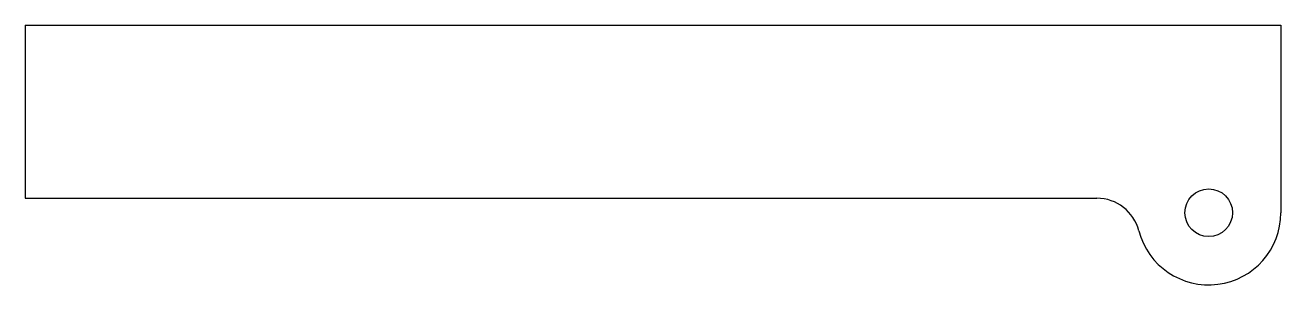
# Model space of a CAD drawing. Extents: x 105 to 192, y 96 to 114.
import ezdxf

# ---------------------------------------------------------------- set-up
doc = ezdxf.new("R2010")
doc.units = 0
doc.layers.add('View011', color=7, linetype='CONTINUOUS')

msp = doc.modelspace()

# ---------------------------------------------------------------- linework, layer by layer
at = {"layer": 'View011'}
for p, q in [((105, 114), (192, 114)), ((105, 114), (105, 102)), ((192, 114), (192, 101)), ((105, 102), (179.254, 102))]:
    msp.add_line(p, q, dxfattribs=at)
msp.add_circle((187, 101), 1.65, dxfattribs=at)
for centre, radius, start, end in [((179.254, 99), 3, 14.4775, 90), ((187, 101), 5, -165.522, 0)]:
    msp.add_arc(centre, radius, start, end, dxfattribs=at)

doc.saveas('drawing.dxf')
